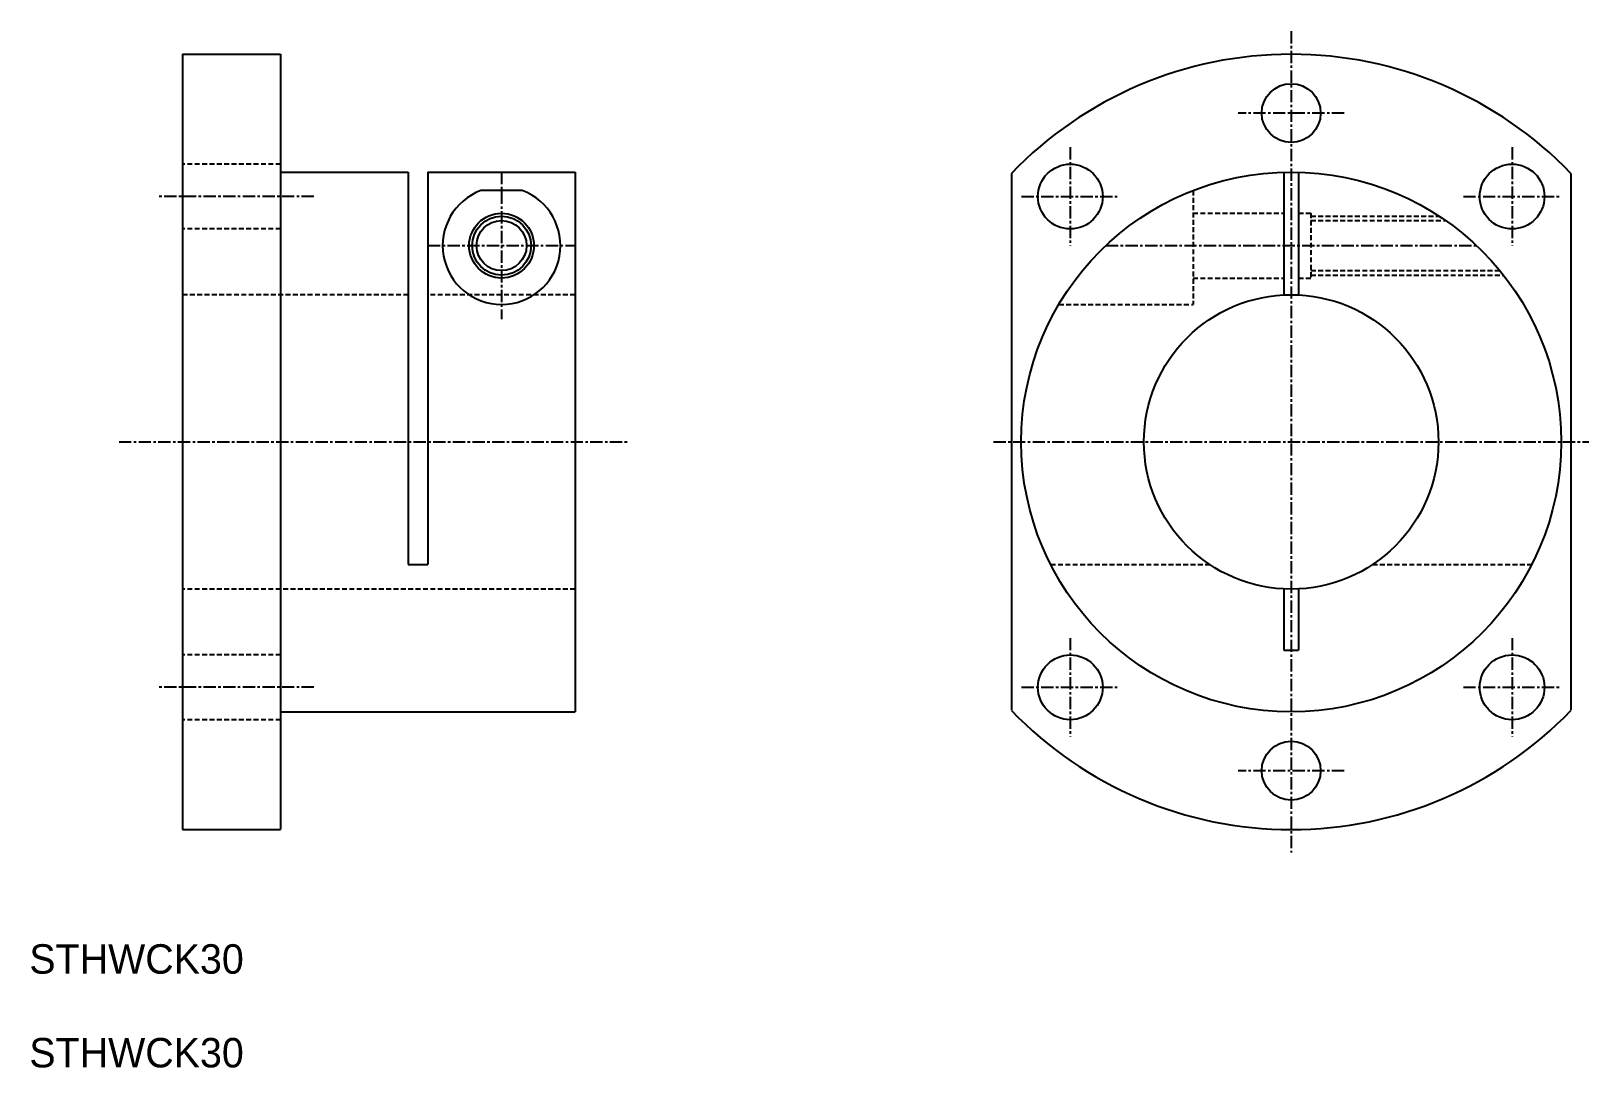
# Model space of a CAD drawing. Extents: x 34 to 193, y 48 to 154.
import ezdxf

# ---------------------------------------------------------------- set-up
doc = ezdxf.new("R2010")
doc.units = 0
doc.linetypes.add('CENTER', pattern=[2, 1.25, -0.25, 0.25, -0.25])
doc.linetypes.add('DASHED', pattern=[0.75, 0.5, -0.25])
doc.layers.get('0').update_dxf_attribs({"linetype": 'CONTINUOUS'})
doc.layers.add('CENTER', color=1, linetype='CENTER')

msp = doc.modelspace()

# ---------------------------------------------------------------- linework, layer by layer
at = {"color": 7, "linetype": 'CONTINUOUS'}
for p, q in [((49.29, 151.52), (49.29, 72.52)), ((49.29, 151.52), (59.29, 151.52)), ((59.29, 151.52), (59.29, 72.52)), ((59.29, 139.52), (72.29, 139.52)), ((72.29, 139.52), (72.29, 99.52)), ((74.29, 139.52), (74.29, 99.52)), ((74.29, 139.52), (89.29, 139.52)), ((89.29, 139.52), (89.29, 84.52)), ((133.72, 139.37), (133.72, 84.68)), ((161.47, 139.51), (161.47, 126.99)), ((162.97, 139.51), (162.97, 126.99)), ((190.72, 139.37), (190.72, 84.68)), ((83.9, 137.64), (79.68, 137.64)), ((72.29, 99.52), (74.29, 99.52)), ((161.47, 97.06), (161.47, 90.8)), ((162.97, 97.06), (162.97, 90.8)), ((161.47, 90.8), (162.97, 90.8)), ((59.29, 84.52), (89.29, 84.52)), ((49.29, 72.52), (59.29, 72.52))]:
    msp.add_line(p, q, dxfattribs=at)
at = {"color": 3, "linetype": 'DASHED'}
for p, q in [((59.29, 140.32), (49.29, 140.32)), ((152.22, 137.64), (152.22, 126.02)), ((152.22, 135.32), (161.47, 135.32)), ((162.97, 135.32), (164.22, 135.32)), ((164.22, 135.32), (164.22, 128.72)), ((164.22, 135.02), (177.29, 135.02)), ((59.29, 133.72), (49.29, 133.72)), ((164.22, 134.57), (177.96, 134.57)), ((152.22, 128.72), (161.47, 128.72)), ((162.97, 128.72), (164.22, 128.72)), ((164.22, 129.47), (183.47, 129.47)), ((164.22, 129.02), (183.83, 129.02)), ((72.29, 127.02), (49.29, 127.02)), ((89.29, 127.02), (74.29, 127.02)), ((138.55, 126.02), (152.22, 126.02)), ((137.72, 99.52), (153.92, 99.52)), ((170.51, 99.52), (186.71, 99.52)), ((89.29, 97.02), (49.29, 97.02)), ((59.29, 90.32), (49.29, 90.32)), ((59.29, 83.72), (49.29, 83.72))]:
    msp.add_line(p, q, dxfattribs=at)
at = {"color": 7, "linetype": 'CONTINUOUS'}
for centre, radius in [((162.22, 145.52), 3), ((139.72, 137.02), 3.3), ((184.72, 137.02), 3.3), ((162.22, 112.02), 27.5), ((81.79, 132.02), 3.3), ((81.79, 132.02), 2.55), ((162.22, 112.02), 15), ((139.72, 87.02), 3.3), ((184.72, 87.02), 3.3), ((162.22, 78.52), 3)]:
    msp.add_circle(centre, radius, dxfattribs=at)
at = {"color": 3, "linetype": 'CONTINUOUS'}
msp.add_circle((81.79, 132.02), 3, dxfattribs=at)
at = {"color": 7, "linetype": 'CONTINUOUS'}
for centre, radius, start, end in [((162.22, 112.02), 39.5, 43.82, 136.18), ((81.79, 132.02), 6, 110.5723, 69.4277), ((162.22, 112.02), 39.5, 223.82, 316.18)]:
    msp.add_arc(centre, radius, start, end, dxfattribs=at)
at = {"layer": 'CENTER', "color": 1, "linetype": 'CENTER'}
for p, q in [((162.22, 153.87), (162.22, 70.18)), ((167.62, 145.52), (156.82, 145.52)), ((139.72, 142.04), (139.72, 132.01)), ((184.72, 142.04), (184.72, 132.01)), ((81.79, 139.52), (81.79, 124.52)), ((62.68, 137.02), (46.75, 137.02)), ((134.76, 137.02), (144.68, 137.02)), ((179.76, 137.02), (189.68, 137.02)), ((74.29, 132.02), (89.29, 132.02)), ((143.34, 132.02), (181.09, 132.02)), ((42.83, 112.02), (94.58, 112.02)), ((131.89, 112.02), (192.54, 112.02)), ((139.72, 92.04), (139.72, 82.01)), ((184.72, 92.04), (184.72, 82.01)), ((62.68, 87.02), (46.75, 87.02)), ((134.76, 87.02), (144.68, 87.02)), ((179.76, 87.02), (189.68, 87.02)), ((167.62, 78.52), (156.82, 78.52))]:
    msp.add_line(p, q, dxfattribs=at)

# ---------------------------------------------------------------- texts
at = {"color": 7, "linetype": 'CONTINUOUS'}
for p in [(33.69, 57.84), (33.69, 48.29)]:
    msp.add_text('STHWCK30', height=3, dxfattribs=at).set_placement(p)

doc.saveas('drawing.dxf')
